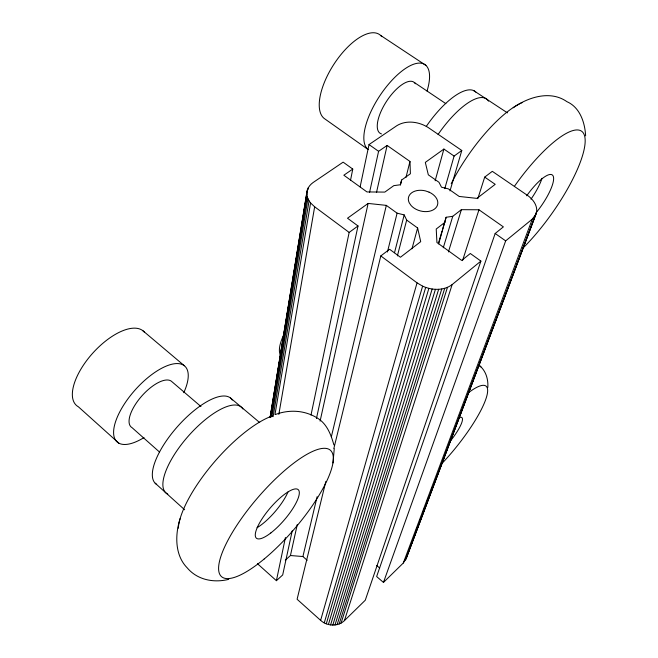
<?xml version="1.0" encoding="UTF-8"?>
<svg xmlns="http://www.w3.org/2000/svg" width="658" height="658" viewBox="0 0 658 658"><rect width="100%" height="100%" fill="white"/><g stroke="black" fill="none" stroke-linecap="round" stroke-linejoin="round"><path stroke-width="0.99" d="M270.372 417.073L306.834 194.143C306.488 189.397 309.359 185.161 313.118 182.521L343.131 162.148L352.77 169.073L350.549 180.152M442.645 229.074L446.124 217.272L452.753 216.309L461.381 209.672L478.966 209.779L503.378 226.878L495.17 233.483L376.639 576.548L383.458 582.437L403.288 563.034L406.274 558.395L536.122 213.834C538.581 206.415 533.079 199.144 527.214 195.196L492.307 171.335L484.699 177.109L477.823 198.65M334.248 448.789L332.989 462.952M270.142 417.082L306.908 191.922M270.175 417.509L307.393 189.759M279.058 365.996L279.387 363.973M307.944 189.734L308.273 187.711M270.931 417.09L307.171 196.405L306.834 194.143M271.894 416.703L307.919 198.65L307.171 196.405M273.111 416.646L309.054 200.855L307.919 198.65M274.986 414.491L310.584 202.968L309.054 200.855M278.819 414.433L314.656 206.793L310.584 202.968M257.442 563.692L276.401 580.693L285.424 537.537M310.995 415.091L349.159 232.422L358.018 225.974L347.514 218.217L368.126 203.429L386.328 205.378L397.111 213.167L404.185 214.911L406.677 220.085L417.624 227.989L420.717 241.651L400.426 257.262L389.585 249.259L380.801 255.929L333.845 448.559M360.14 186.823L369.023 144.571L396.947 125.612C406.611 119.764 419.31 121.763 428.457 127.693L461.793 150.476L450.006 190.886M292.21 530.841L282.685 574.969L276.401 580.693M316.457 418.521L358.018 225.974M438.664 243.879L446.124 217.272M369.557 192.424L378.589 151.315L387.126 145.443L409.967 161.44L410.395 173.737L401.619 180.037L400.418 184.75L393.805 185.646L384.823 192.095L366.967 191.939L343.838 175.217L352.77 169.073M285.309 560.172L290.441 555.525L297.301 524.426M320.101 421.104L368.126 203.429M180.16 518.529C174.97 534.51 174.658 555.171 187.209 567.854C197.384 580.002 213.866 583.095 228.713 579.353M376.499 192.49L387.126 145.443M307.163 560.279L302.902 556.536L317.123 496.675M331.344 436.822L386.328 205.378M325.817 481.491L297.103 599.265L320.627 620.371C327.067 626.251 337.965 626.893 344.397 620.65L365.264 600.236L480.899 261.094L470.314 253.494L461.71 260.428L436.928 242.514L436.229 229.017L445.063 222.223M400.393 185.021L401.619 180.037M387.43 252.014L397.111 213.167M405.994 177.372L409.967 161.44M394.512 252.705L404.185 214.911M397.383 255.896L406.677 220.085M411.974 248.79L417.624 227.989M406.274 558.395L406.759 556.619M435.152 180.769L443.895 149.062L454.094 156.069L461.793 150.476M320.627 620.371L417.057 282.858L380.801 255.929M444.767 188.649L454.094 156.069M324.254 622.896L422.617 286.156L417.057 282.858M438.573 242.843L442.061 231.04M326.278 623.833L425.685 287.406L422.617 286.156M328.408 624.516L428.884 288.36C436.715 290.268 445.573 289.619 452.153 284.577L480.899 261.094M443.278 247.778L452.753 216.309M330.587 624.944L432.15 289.002M332.8 625.1L435.423 289.331M448.411 251.924L461.381 209.672M334.988 624.993L438.647 289.323M337.126 624.615L441.765 288.985M339.166 623.981L444.726 288.327M341.083 623.093L447.473 287.357M344.397 620.65L452.153 284.577M462.533 260.634L478.966 209.779M383.458 582.437L505.665 240.877L532.314 219.106L536.122 213.834M403.288 563.034L532.314 219.106M416.012 530.743L417.098 527.856M419.993 520.165L421.079 517.287M423.242 511.513L424.328 508.634M427.223 500.944L428.309 498.057M431.196 490.366L432.281 487.479M407.121 555.656L536.632 211.786M405.525 560.073L535.217 215.766M443.895 149.062L425.315 162.394L428.325 174.822L438.968 182.274L441.493 187.193L448.402 188.887L459.194 196.454L476.943 198.379L495.203 184.33L484.699 177.109M513.224 107.739C528.259 97.104 550.442 90.006 566.941 101.686C580.027 107.386 584.929 122.684 585.628 135.861M275.48 414.474C289.421 409.334 304.744 410.156 317.436 418.11C326.927 423.785 331.097 434.782 333.886 444.923M290.441 555.525L302.902 556.536M425.685 287.406L428.884 288.36M473.563 90.541L507.458 112.88M380.554 35.376L425.907 65.381M414.326 82.497L445.844 103.635M369.023 144.571L378.589 151.315M495.17 233.483L505.665 240.877M367.896 149.358L324.986 119.016A50.271 22.043 -57.3 0 1 335.588 61.745A50.271 22.043 -57.3 0 1 381.714 36.609M314.656 206.793L349.159 232.422M230.473 397.975L259.688 422.568M142.942 330.777L184.355 365.741M200.961 406.529L171.31 381.179A30.482 12.683 -48.3 0 0 140.68 397.292A30.482 12.683 -48.3 0 0 132.036 427.651L159.581 452.104M376.631 565.452L379.666 568.06M478.802 365.075C485.76 370.183 488.409 379.148 487.808 387.472M478.58 364.861L481.014 366.983M118.901 443.204L78.376 406.792A50 22.882 -47.9 0 1 92.128 353.856A50 22.882 -47.9 0 1 144.365 332.15M155.189 483.211L184.627 509.753M458.651 417.879A24.741 5.609 -51.5 0 1 449.579 442.012M468.29 392.842A64.402 14.616 -51.5 0 1 485.259 400.738A64.402 14.616 -51.5 0 1 441.156 464.318M280.407 355.032A39.167 14.311 -51.7 0 1 283.952 334.379M167.806 494.142A57.114 20.711 -48.7 0 1 188.237 436.188A57.114 20.711 -48.7 0 1 242.835 408.922M156.645 484.378A56.876 21.229 -48.6 0 1 178.203 425.792A56.876 21.229 -48.6 0 1 232.307 400.056M178.277 528.242A82.135 27.052 -49 0 1 212.378 464.334A82.135 27.052 -49 0 1 272.239 415.979M144.003 437.586A50.831 21.155 -48.3 0 1 115.142 423.045A50.831 21.155 -48.3 0 1 165.191 366.547A50.831 21.155 -48.3 0 1 183.779 392.686M287.957 492.011A31.913 9.508 -49.2 0 1 257.072 527.716M438.096 134.429A57.394 19.929 -55.8 0 1 488.524 101.135M426.302 126.369A57.156 20.431 -55.9 0 1 475.8 92.054M514.63 186A83.813 23.153 -54.8 0 1 585.011 138.024A83.813 23.153 -54.8 0 1 522.608 248.444M451.207 183.722A82.53 26.024 -55.3 0 1 522.46 102.467M526.704 195.78A32.176 8.875 -54.8 0 1 553.057 175.842A32.176 8.875 -54.8 0 1 536.212 212.624M368.011 149.432A51.094 20.373 -56.6 0 1 394.833 77.315A51.094 20.373 -56.6 0 1 427.034 91.051M542.011 178.285A32.061 9.146 -54.9 0 1 530.973 199.193M381.467 133.911A30.638 12.214 -56.6 0 1 387.266 100.222A30.638 12.214 -56.6 0 1 415.395 83.772M429.09 192.144L425.43 190.886A14.994 10.339 14.3 0 0 409.243 202.82L411.053 205.485A14.994 10.339 14.3 0 0 434.477 209.096A14.994 10.339 14.3 0 0 429.09 192.144M264.203 558.979A83.418 24.083 -49.3 0 0 330.481 450.335A83.418 24.083 -49.3 0 0 233.187 531.088A83.418 24.083 -49.3 0 0 264.203 558.979M270.833 532.939A32.028 9.228 -49.3 0 0 298.765 490.333A32.028 9.228 -49.3 0 0 262.295 518.471A32.028 9.228 -49.3 0 0 270.833 532.939"/></g></svg>
